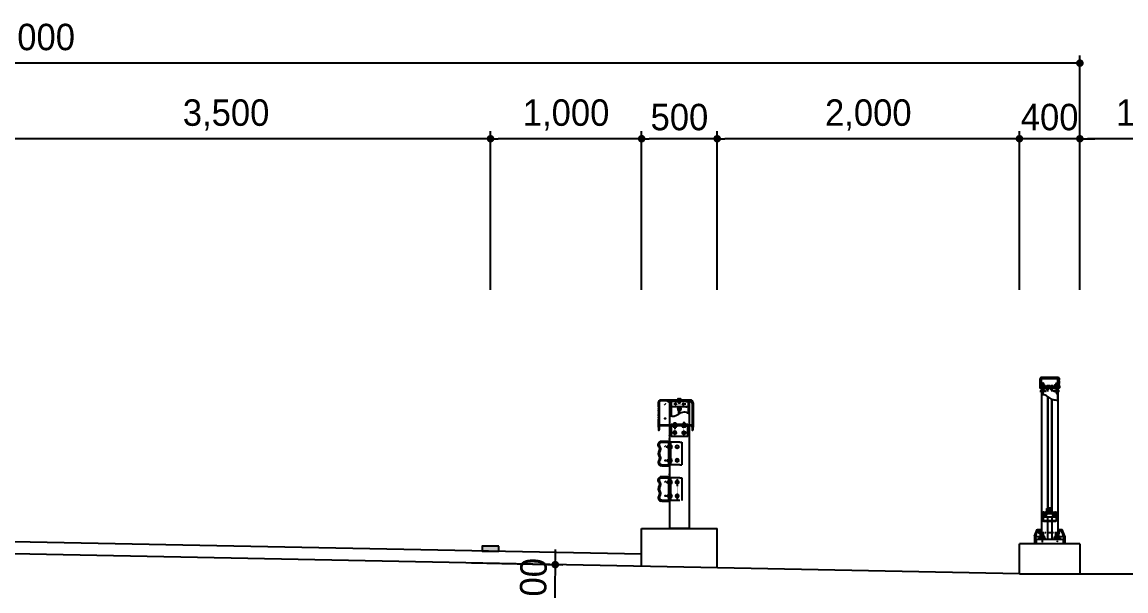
# Model space of a CAD drawing. Header units: millimetres. Extents: x 4807 to 36159, y 15286 to 32954.
# Drawn here: x 21458 to 28762, y 20402 to 24164 of the extents above; entities that cross this region are included whole.
import ezdxf

# ---------------------------------------------------------------- set-up
doc = ezdxf.new("R2010")
doc.units = ezdxf.units.MM
doc.linetypes.add('CENTER', pattern=[2, 1.25, -0.25, 0.25, -0.25])
doc.linetypes.add('CENTER2', pattern=[1.125, 0.75, -0.125, 0.125, -0.125])
for name, color, linetype in [('3', 3, 'Continuous'), ('7', 7, 'Continuous'), ('BARRIER', 7, 'Continuous'), ('DIM', 1, 'Continuous'), ('DIM1', 1, 'Continuous')]:
    doc.layers.add(name, color=color, linetype=linetype)
doc.styles.add('HY중고딕', font='H2GTRM_0.TTF')
doc.dimstyles.new('일반도면_0050', dxfattribs={"dimtxt": 175, "dimasz": 50, "dimexe": 50, "dimexo": 0, "dimgap": 50, "dimtad": 1, "dimdec": 0, "dimzin": 0, "dimdsep": 46, "dimlunit": 6, "dimtxsty": 'HY중고딕', "dimblk": 'DOT', "dimcen": -250, "dimclrd": 1, "dimclre": 1, "dimclrt": 7, "dimadec": 8, "dimazin": 0, "dimtfac": 1, "dimtdec": 4, "dimtix": 1, "dimtmove": 2, "dimatfit": 3, "dimfxl": 1, "dimfrac": 2, "dimtolj": 1, "dimtzin": 0, "dimarcsym": 0})

# ---------------------------------------------------------------- blocks, each defined once
blk = doc.blocks.new('*X45')
at = {"color": 0}
for p, q in [((108.8, 286.8), (109.4, 287.5)), ((108.8, 286.9), (109.3, 287.5)), ((108.8, 287.1), (109.1, 287.5)), ((108.9, 286.7), (109.6, 287.4)), ((108.9, 286.6), (109.6, 287.3)), ((109.1, 286.5), (109.7, 287.2)), ((109.2, 286.5), (109.8, 287.1)), ((109.4, 286.5), (109.7, 286.9))]:
    blk.add_line(p, q, dxfattribs=at)
blk = doc.blocks.new('*X46')
at = {"color": 0}
for p, q in [((108.8, 286.8), (109.4, 287.5)), ((108.8, 286.9), (109.3, 287.5)), ((108.8, 287.1), (109.1, 287.5)), ((108.9, 286.7), (109.6, 287.4)), ((108.9, 286.6), (109.6, 287.3)), ((109.1, 286.5), (109.7, 287.2)), ((109.2, 286.5), (109.8, 287.1)), ((109.4, 286.5), (109.7, 286.9))]:
    blk.add_line(p, q, dxfattribs=at)
blk = doc.blocks.new('*X48')
at = {"color": 0}
for p, q in [((101.7, 123.7), (101.2, 124.2)), ((103.7, 124.4), (103.2, 124.9)), ((106.2, 127.2), (105.3, 128)), ((106.8, 123.9), (105.3, 125.4)), ((109.5, 123.9), (109, 124.4)), ((112, 124), (111.6, 124.4)), ((114.3, 124.4), (113.8, 124.9)), ((116.2, 122.5), (115.7, 123)), ((101.7, 121.1), (101.2, 121.6)), ((101.7, 118.4), (101.2, 118.9)), ((101.7, 115.8), (101.2, 116.3)), ((102.6, 114.9), (102.1, 115.4)), ((105.2, 114.9), (104.7, 115.4)), ((107.9, 114.9), (107.4, 115.4)), ((110.5, 114.9), (110, 115.4)), ((113.2, 114.9), (112.7, 115.4)), ((115.7, 115), (115.3, 115.4)), ((116.2, 119.8), (115.7, 120.3)), ((116.2, 117.2), (115.7, 117.7))]:
    blk.add_line(p, q, dxfattribs=at)
blk = doc.blocks.new('*X47')
at = {"color": 0}
for p, q in [((106.6, 127.8), (108.1, 129.4)), ((106.6, 125.1), (108.7, 127.2)), ((108.4, 124.4), (108.7, 124.6)), ((108.7, 127.2), (110.7, 129.3)), ((108.7, 124.6), (110.7, 126.7)), ((92, 97.3), (93.4, 98.7)), ((93, 101), (95, 102.9)), ((94.5, 105.1), (95.1, 105.7)), ((96.6, 104.5), (97.7, 105.7)), ((99.2, 104.5), (99.5, 104.8)), ((117.8, 104.6), (118.9, 105.7)), ((120.4, 104.5), (121.6, 105.7)), ((122.1, 103.6), (123, 104.5)), ((122.8, 101.6), (123.7, 102.5)), ((123.5, 99.7), (124.5, 100.6)), ((124.2, 97.6), (125.2, 98.6)), ((92, 94.6), (93.2, 95.8)), ((92, 92), (93.2, 93.2)), ((92.5, 89.9), (93.2, 90.5)), ((124.2, 95), (125.3, 96.2)), ((124.2, 92.3), (125.3, 93.5)), ((124.3, 89.9), (125.3, 90.9))]:
    blk.add_line(p, q, dxfattribs=at)
blk = doc.blocks.new('_Dot')
at = {"layer": 'DIM'}
blk.add_line((0, 0), (-1, 0), dxfattribs=at)
at = {"layer": 'DIM', "const_width": 0.5}
blk.add_lwpolyline([(-0.25, 0, 1), (0.25, 0, 1)], format="xyb", close=True, dxfattribs=at)
blk = doc.blocks.new('*D90')
at = {"layer": 'DEFPOINTS', "color": 0, "transparency": 16777216}
for p in [(14457.6, 23892.5), (14457.6, 23392.5), (28457.6, 23392.5)]:
    blk.add_point(p, dxfattribs=at)
at = {"layer": 'DIM1', "color": 1, "lineweight": -2, "transparency": 16777216}
for p, q in [((14457.6, 23392.5), (14457.6, 23942.5)), ((28407.6, 23892.5), (14507.6, 23892.5)), ((28457.6, 23392.5), (28457.6, 23942.5))]:
    blk.add_line(p, q, dxfattribs=at)
at = {"layer": 'DIM1', "color": 1, "lineweight": -2, "transparency": 16777216, "xscale": 50, "yscale": 50, "zscale": 50, "rotation": 180}
blk.add_blockref('_Dot', (14457.6, 23892.5), dxfattribs=at)
at = {"layer": 'DIM1', "color": 1, "lineweight": -2, "transparency": 16777216, "xscale": 50, "yscale": 50, "zscale": 50}
blk.add_blockref('_Dot', (28457.6, 23892.5), dxfattribs=at)
at = {"layer": 'DIM1', "color": 7, "transparency": 16777216, "insert": (21457.6, 24049.2), "char_height": 175, "attachment_point": 5, "style": 'HY중고딕'}
blk.add_mtext('\\A1;14,000', dxfattribs=at)
blk = doc.blocks.new('*D91')
at = {"layer": 'DEFPOINTS', "color": 0, "transparency": 16777216}
for p in [(28057.6, 23392.5), (28057.6, 22392.5), (28457.6, 22392.5)]:
    blk.add_point(p, dxfattribs=at)
at = {"layer": 'DIM1', "color": 1, "lineweight": -2, "transparency": 16777216}
for p, q in [((28007.6, 23392.5), (27957.6, 23392.5)), ((28057.6, 22392.5), (28057.6, 23442.5)), ((28457.6, 23392.5), (28057.6, 23392.5)), ((28457.6, 22392.5), (28457.6, 23442.5)), ((28507.6, 23392.5), (28557.6, 23392.5))]:
    blk.add_line(p, q, dxfattribs=at)
at = {"layer": 'DIM1', "color": 1, "lineweight": -2, "transparency": 16777216, "xscale": 50, "yscale": 50, "zscale": 50}
blk.add_blockref('_Dot', (28057.6, 23392.5), dxfattribs=at)
at = {"layer": 'DIM1', "color": 1, "lineweight": -2, "transparency": 16777216, "xscale": 50, "yscale": 50, "zscale": 50, "rotation": 180}
blk.add_blockref('_Dot', (28457.6, 23392.5), dxfattribs=at)
at = {"layer": 'DIM1', "color": 7, "transparency": 16777216, "insert": (28257.6, 23534.7), "char_height": 175, "attachment_point": 5, "style": 'HY중고딕'}
blk.add_mtext('\\A1;400', dxfattribs=at)
blk = doc.blocks.new('*D92')
at = {"layer": 'DEFPOINTS', "color": 0, "transparency": 16777216}
for p in [(24557.6, 23392.5), (24557.6, 22392.5), (25557.6, 22392.5)]:
    blk.add_point(p, dxfattribs=at)
at = {"layer": 'DIM1', "color": 1, "lineweight": -2, "transparency": 16777216}
for p, q in [((24557.6, 22392.5), (24557.6, 23442.5)), ((25507.6, 23392.5), (24607.6, 23392.5)), ((25557.6, 22392.5), (25557.6, 23442.5))]:
    blk.add_line(p, q, dxfattribs=at)
at = {"layer": 'DIM1', "color": 1, "lineweight": -2, "transparency": 16777216, "xscale": 50, "yscale": 50, "zscale": 50, "rotation": 180}
blk.add_blockref('_Dot', (24557.6, 23392.5), dxfattribs=at)
at = {"layer": 'DIM1', "color": 1, "lineweight": -2, "transparency": 16777216, "xscale": 50, "yscale": 50, "zscale": 50}
blk.add_blockref('_Dot', (25557.6, 23392.5), dxfattribs=at)
at = {"layer": 'DIM1', "color": 7, "transparency": 16777216, "insert": (25057.6, 23549.2), "char_height": 175, "attachment_point": 5, "style": 'HY중고딕'}
blk.add_mtext('\\A1;1,000', dxfattribs=at)
blk = doc.blocks.new('*D93')
at = {"layer": 'DEFPOINTS', "color": 0, "transparency": 16777216}
for p in [(21057.6, 23392.5), (21057.6, 22392.5), (24557.6, 22392.5)]:
    blk.add_point(p, dxfattribs=at)
at = {"layer": 'DIM1', "color": 1, "lineweight": -2, "transparency": 16777216}
for p, q in [((21057.6, 22392.5), (21057.6, 23442.5)), ((24507.6, 23392.5), (21107.6, 23392.5)), ((24557.6, 22392.5), (24557.6, 23442.5))]:
    blk.add_line(p, q, dxfattribs=at)
at = {"layer": 'DIM1', "color": 1, "lineweight": -2, "transparency": 16777216, "xscale": 50, "yscale": 50, "zscale": 50, "rotation": 180}
blk.add_blockref('_Dot', (21057.6, 23392.5), dxfattribs=at)
at = {"layer": 'DIM1', "color": 1, "lineweight": -2, "transparency": 16777216, "xscale": 50, "yscale": 50, "zscale": 50}
blk.add_blockref('_Dot', (24557.6, 23392.5), dxfattribs=at)
at = {"layer": 'DIM1', "color": 7, "transparency": 16777216, "insert": (22807.6, 23549.2), "char_height": 175, "attachment_point": 5, "style": 'HY중고딕'}
blk.add_mtext('\\A1;3,500', dxfattribs=at)
blk = doc.blocks.new('*D97')
at = {"layer": 'DEFPOINTS', "color": 0, "transparency": 16777216}
for p in [(25557.6, 23392.5), (25557.6, 22392.5), (26057.6, 22392.5)]:
    blk.add_point(p, dxfattribs=at)
at = {"layer": 'DIM1', "color": 1, "lineweight": -2, "transparency": 16777216}
for p, q in [((25557.6, 22392.5), (25557.6, 23442.5)), ((26007.6, 23392.5), (25607.6, 23392.5)), ((26057.6, 22392.5), (26057.6, 23442.5))]:
    blk.add_line(p, q, dxfattribs=at)
at = {"layer": 'DIM1', "color": 1, "lineweight": -2, "transparency": 16777216, "xscale": 50, "yscale": 50, "zscale": 50, "rotation": 180}
blk.add_blockref('_Dot', (25557.6, 23392.5), dxfattribs=at)
at = {"layer": 'DIM1', "color": 1, "lineweight": -2, "transparency": 16777216, "xscale": 50, "yscale": 50, "zscale": 50}
blk.add_blockref('_Dot', (26057.6, 23392.5), dxfattribs=at)
at = {"layer": 'DIM1', "color": 7, "transparency": 16777216, "insert": (25807.6, 23534.7), "char_height": 175, "attachment_point": 5, "style": 'HY중고딕'}
blk.add_mtext('\\A1;500', dxfattribs=at)
blk = doc.blocks.new('*D99')
at = {"layer": 'DEFPOINTS', "color": 0, "transparency": 16777216}
for p in [(28457.6, 23392.5), (28457.6, 22392.5), (29507.6, 22392.5)]:
    blk.add_point(p, dxfattribs=at)
at = {"layer": 'DIM1', "color": 1, "lineweight": -2, "transparency": 16777216}
for p, q in [((28457.6, 22392.5), (28457.6, 23442.5)), ((29457.6, 23392.5), (28507.6, 23392.5)), ((29507.6, 22392.5), (29507.6, 23442.5))]:
    blk.add_line(p, q, dxfattribs=at)
at = {"layer": 'DIM1', "color": 1, "lineweight": -2, "transparency": 16777216, "xscale": 50, "yscale": 50, "zscale": 50, "rotation": 180}
blk.add_blockref('_Dot', (28457.6, 23392.5), dxfattribs=at)
at = {"layer": 'DIM1', "color": 1, "lineweight": -2, "transparency": 16777216, "xscale": 50, "yscale": 50, "zscale": 50}
blk.add_blockref('_Dot', (29507.6, 23392.5), dxfattribs=at)
at = {"layer": 'DIM1', "color": 7, "transparency": 16777216, "insert": (28982.6, 23549.2), "char_height": 175, "attachment_point": 5, "style": 'HY중고딕'}
blk.add_mtext('\\A1;1,050', dxfattribs=at)
blk = doc.blocks.new('*D121')
at = {"layer": 'DEFPOINTS', "color": 0, "transparency": 16777216}
for p in [(26057.6, 23392.5), (26057.6, 22392.5), (28057.6, 22392.5)]:
    blk.add_point(p, dxfattribs=at)
at = {"layer": 'DIM1', "color": 1, "lineweight": -2, "transparency": 16777216}
for p, q in [((26057.6, 22392.5), (26057.6, 23442.5)), ((28007.6, 23392.5), (26107.6, 23392.5)), ((28057.6, 22392.5), (28057.6, 23442.5))]:
    blk.add_line(p, q, dxfattribs=at)
at = {"layer": 'DIM1', "color": 1, "lineweight": -2, "transparency": 16777216, "xscale": 50, "yscale": 50, "zscale": 50, "rotation": 180}
blk.add_blockref('_Dot', (26057.6, 23392.5), dxfattribs=at)
at = {"layer": 'DIM1', "color": 1, "lineweight": -2, "transparency": 16777216, "xscale": 50, "yscale": 50, "zscale": 50}
blk.add_blockref('_Dot', (28057.6, 23392.5), dxfattribs=at)
at = {"layer": 'DIM1', "color": 7, "transparency": 16777216, "insert": (27057.6, 23549.2), "char_height": 175, "attachment_point": 5, "style": 'HY중고딕'}
blk.add_mtext('\\A1;2,000', dxfattribs=at)
blk = doc.blocks.new('*D127')
at = {"layer": 'DEFPOINTS', "color": 0, "transparency": 16777216}
for p in [(24432.6, 20586.5), (24426.6, 20286.7), (24980, 20275.6)]:
    blk.add_point(p, dxfattribs=at)
at = {"layer": 'DIM1', "color": 1, "lineweight": -2, "transparency": 16777216}
for p, q in [((24987, 20625.5), (24988, 20675.5)), ((24432.6, 20586.5), (25036, 20574.5)), ((24986, 20575.5), (24980, 20275.6)), ((24426.6, 20286.7), (25030, 20274.6)), ((24979, 20225.6), (24978, 20175.6))]:
    blk.add_line(p, q, dxfattribs=at)
at = {"layer": 'DIM1', "color": 1, "lineweight": -2, "transparency": 16777216, "xscale": 50, "yscale": 50, "zscale": 50}
for p, rotation in [((24986, 20575.5), 268.8542371635894), ((24980, 20275.6), 88.85423716358937)]:
    blk.add_blockref('_Dot', p, dxfattribs=dict(at, rotation=rotation))
at = {"layer": 'DIM1', "color": 7, "transparency": 16777216, "insert": (24840.9, 20428.4), "char_height": 175, "attachment_point": 5, "rotation": 88.85424, "style": 'HY중고딕'}
blk.add_mtext('\\A1;300', dxfattribs=at)

msp = doc.modelspace()

# ---------------------------------------------------------------- hatches: boundary and pattern name
at = {"layer": '7', "linetype": 'ByBlock'}
h = msp.add_hatch(dxfattribs=at)
h.set_pattern_fill('ANSI31', scale=120.05457, style=0)
h.set_pattern_definition([(45, (16348.594, 19722.351), (-10.611425, 10.611425), [])])
h.paths.add_polyline_path([(25752.5, 21557.2, -0.036278), (25742.5, 21558.9), (25742.5, 21658), (25742.5, 21658), (25742.5, 21659), (25752.5, 21659)])
h.paths.add_polyline_path([(25865.1, 21659), (25869.6, 21659), (25872.6, 21659), (25872.6, 21658), (25872.6, 21572.6, 0.037669), (25865.1, 21577.2), (25865.1, 21580.4)])

# ---------------------------------------------------------------- linework, layer by layer
for p, q in [((25557.6, 20564), (25557.6, 20814)), ((25557.6, 20564), (25557.6, 20814)), ((25557.6, 20814), (26057.6, 20814)), ((25872.6, 20814), (25742.5, 20814)), ((26057.6, 20554), (26057.6, 20814)), ((25557.6, 20644), (20807.6, 20739)), ((28057.6, 20514), (28057.6, 20713.5)), ((28457.6, 20713.5), (28057.6, 20713.5)), ((28457.6, 20713.5), (28457.6, 20514))]:
    msp.add_line(p, q)
at = {"layer": '3'}
for q in [(20807.6, 20659), (29507.6, 20514)]:
    msp.add_line((28057.6, 20514), q, dxfattribs=at)
at = {"layer": '7', "color": 7}
for p, q in [((28192.7, 21802.5), (28192.7, 21746)), ((28196.7, 21802.5), (28196.7, 21760)), ((28197.7, 21800), (28197.7, 21761)), ((28201.7, 21800), (28201.7, 21764)), ((28311.2, 21814), (28204.2, 21814)), ((28311.2, 21810), (28204.2, 21810)), ((28311.2, 21809), (28206.7, 21809)), ((28311.2, 21805), (28206.7, 21805)), ((28211.8, 21774.9), (28209.9, 21769.1)), ((28209.9, 21769.1), (28209.9, 21758)), ((28213.9, 21774.9), (28211.8, 21774.9)), ((28213.9, 21774.9), (28215.9, 21769.1)), ((28215.9, 21769.1), (28215.9, 21758)), ((28301.5, 21774.9), (28299.5, 21769.1)), ((28299.5, 21769.1), (28299.5, 21758)), ((28301.5, 21774.9), (28303.6, 21774.9)), ((28303.6, 21774.9), (28305.5, 21769.1)), ((28305.5, 21769.1), (28305.5, 21758)), ((28196.7, 21751), (28196.7, 21746)), ((28198.7, 21758), (28223.2, 21758)), ((28199.1, 21719.9), (28199.1, 21728.1)), ((28199.7, 21759), (28209.9, 21759)), ((28226.2, 21754), (28199.7, 21754)), ((28199.9, 21729.5), (28202.7, 21729.5)), ((28202.7, 21726.8), (28199.9, 21726.8)), ((28202.7, 21721.3), (28199.9, 21721.3)), ((28199.9, 21718.6), (28202.7, 21718.6)), ((28200.7, 21750), (28200.7, 21754)), ((28224.7, 21750), (28200.7, 21750)), ((28202.7, 21763), (28209.9, 21763)), ((28245.2, 21746), (28202.7, 21746)), ((28202.7, 21746), (28202.7, 20783.6)), ((28202.7, 21729.5), (28202.7, 21718.6)), ((28206.6, 21746), (28206.6, 21699.5)), ((28207.9, 21727), (28206.7, 21727)), ((28207.9, 21721), (28206.7, 21721)), ((28207.4, 21747.2), (28207.4, 21750)), ((28207.9, 21746), (28207.9, 21706)), ((28207.9, 21706), (28211.8, 21706)), ((28217, 21746.4), (28208.8, 21746.4)), ((28210.2, 21750), (28210.2, 21747.2)), ((28211.8, 21742), (28303.6, 21742)), ((28211.8, 21742), (28211.8, 21706)), ((28221.7, 21727), (28211.8, 21727)), ((28221.7, 21721), (28211.8, 21721)), ((28215.6, 21750), (28215.6, 21747.2)), ((28215.9, 21763), (28223.2, 21763)), ((28215.9, 21759), (28223.2, 21759)), ((28218.3, 21747.2), (28218.3, 21750)), ((28227.6, 21725.1), (28221.7, 21727)), ((28227.6, 21723), (28221.7, 21721)), ((28224.7, 21746), (28224.7, 21750)), ((28226.7, 21746), (28224.7, 21746)), ((28226.2, 21754), (28226.2, 21759)), ((28230.2, 21759), (28226.2, 21759)), ((28288.7, 21750), (28226.7, 21750)), ((28226.7, 21746), (28226.7, 21750)), ((28227.6, 21723), (28227.6, 21725.1)), ((28230.2, 21754), (28230.2, 21759)), ((28285.2, 21754), (28230.2, 21754)), ((28238.5, 21756.8), (28238.5, 21754)), ((28239.9, 21757.6), (28248.1, 21757.6)), ((28241, 21746), (28241, 21750)), ((28241, 21735), (28241, 21742)), ((28242.9, 21729.1), (28241, 21735)), ((28241.2, 21754), (28241.2, 21756.8)), ((28242.9, 21729.1), (28245, 21729.1)), ((28245, 21729.1), (28247, 21735)), ((28246.7, 21754), (28246.7, 21756.8)), ((28247, 21746), (28247, 21750)), ((28247, 21735), (28247, 21742)), ((28249.4, 21756.8), (28249.4, 21754)), ((28257.7, 21739.9), (28257.7, 21764.2)), ((28266, 21756.8), (28266, 21754)), ((28275.6, 21757.6), (28267.3, 21757.6)), ((28268.4, 21746), (28268.4, 21750)), ((28268.4, 21735), (28268.4, 21742)), ((28270.4, 21729.1), (28268.4, 21735)), ((28268.7, 21754), (28268.7, 21756.8)), ((28312.7, 21746), (28270.2, 21746)), ((28272.5, 21729.1), (28270.4, 21729.1)), ((28272.5, 21729.1), (28274.5, 21735)), ((28274.2, 21754), (28274.2, 21756.8)), ((28274.5, 21746), (28274.5, 21750)), ((28274.5, 21735), (28274.5, 21742)), ((28276.9, 21756.8), (28276.9, 21754)), ((28289.2, 21759), (28285.2, 21759)), ((28285.2, 21754), (28285.2, 21759)), ((28287.8, 21725.1), (28293.7, 21727)), ((28287.8, 21723), (28287.8, 21725.1)), ((28287.8, 21723), (28293.7, 21721)), ((28288.7, 21746), (28288.7, 21750)), ((28290.7, 21746), (28288.7, 21746)), ((28289.2, 21754), (28289.2, 21759)), ((28315.7, 21754), (28289.2, 21754)), ((28290.7, 21746), (28290.7, 21750)), ((28314.7, 21750), (28290.7, 21750)), ((28299.5, 21763), (28292.2, 21763)), ((28299.5, 21759), (28292.2, 21759)), ((28315.5, 21758), (28292.2, 21758)), ((28293.7, 21727), (28303.6, 21727)), ((28293.7, 21721), (28303.6, 21721)), ((28297.1, 21747.2), (28297.1, 21750)), ((28298.4, 21746.4), (28306.6, 21746.4)), ((28299.8, 21750), (28299.8, 21747.2)), ((28303.6, 21742), (28303.6, 21706)), ((28303.6, 21706), (28307.5, 21706)), ((28305.3, 21750), (28305.3, 21747.2)), ((28308.1, 21763), (28305.5, 21763)), ((28312.7, 21759), (28305.5, 21759)), ((28307.5, 21746), (28307.5, 21706)), ((28307.5, 21727), (28308.7, 21727)), ((28307.5, 21721), (28308.7, 21721)), ((28308, 21747.2), (28308, 21750)), ((28308.8, 21746), (28308.8, 21661.6)), ((28312.7, 21746), (28312.7, 20783.6)), ((28312.7, 21729.5), (28312.7, 21718.6)), ((28315.5, 21729.5), (28312.7, 21729.5)), ((28312.7, 21726.8), (28315.5, 21726.8)), ((28312.7, 21721.3), (28315.5, 21721.3)), ((28315.5, 21718.6), (28312.7, 21718.6)), ((28314.7, 21750), (28314.7, 21754)), ((28316.3, 21719.9), (28316.3, 21728.1)), ((28318.7, 21751), (28318.7, 21746)), ((28322.7, 21756.5), (28322.7, 21746)), ((25667.5, 21646), (25667.5, 21624)), ((25672.5, 21646), (25672.5, 21624)), ((25879.6, 21664), (25685.5, 21664)), ((25725.5, 21659), (25685.5, 21659)), ((25725.5, 21659), (25738.4, 21653)), ((25872.8, 21659), (25742.5, 21659)), ((25742.5, 21659), (25742.5, 21654.4)), ((25742.5, 21658), (25742.5, 21519)), ((25752.5, 21659), (25752.5, 21557.2)), ((25850.6, 21654), (25766.5, 21654)), ((25796.6, 21664), (25796.6, 21670.2)), ((25799.3, 21672), (25815.8, 21672)), ((25801.6, 21645.5), (25801.6, 21654)), ((25801.6, 21645.5), (25803.1, 21644)), ((25801.6, 21645.5), (25813.6, 21645.5)), ((25802.1, 21670.2), (25802.1, 21664)), ((25803.1, 21644), (25803.1, 21654)), ((25803.1, 21644), (25812.1, 21644)), ((25812.1, 21644), (25812.1, 21654)), ((25812.1, 21644), (25813.6, 21645.5)), ((25813.1, 21670.2), (25813.1, 21664)), ((25813.6, 21645.5), (25813.6, 21654)), ((25818.6, 21664), (25818.6, 21670.2)), ((25865.1, 21659), (25865.1, 21580.4)), ((25872.6, 21659), (25872.6, 21519)), ((25872.8, 21659), (25872.8, 21654.4)), ((25876.6, 21653.8), (25874.9, 21653)), ((25876.6, 21653.8), (25882.6, 21653.8)), ((25892.6, 21643.8), (25892.6, 21505)), ((25897.6, 21646), (25897.6, 21500)), ((28242.7, 21689.2), (28242.7, 20941.1)), ((28243.7, 21688.6), (28243.7, 20921.4)), ((28245.2, 21687.7), (28245.2, 20920.7)), ((28270.2, 21670.7), (28270.2, 20920.6)), ((28271.7, 21669.9), (28271.7, 20920.6)), ((28272.7, 21669.5), (28272.7, 20920.6)), ((25865.1, 21619), (25752.5, 21619)), ((25804.3, 21573.2), (25804.3, 21596.7)), ((25810.3, 21576.9), (25810.3, 21596.3)), ((25667.5, 21534), (25667.5, 21500)), ((25667.5, 21500), (25668.7, 21466.3)), ((25672.5, 21534), (25672.5, 21505)), ((25673.5, 21488), (25673.5, 21466.4)), ((25886.6, 21499), (25678.5, 21499)), ((25885.6, 21494), (25679.5, 21494)), ((25742.5, 21514), (25742.5, 21499)), ((25742.5, 21494), (25742.5, 21293.9)), ((25742.5, 21488.9), (25742.5, 21442.9)), ((25742.5, 21488.9), (25742.5, 21442.9)), ((25742.5, 21488.9), (25742.5, 21442.9)), ((25742.5, 21488.9), (25742.5, 21442.9)), ((25752.5, 21503.3), (25752.5, 21499)), ((25862.6, 21503.3), (25752.5, 21503.3)), ((25752.5, 21494), (25752.5, 21442.9)), ((25766.3, 21494), (25766.3, 21487.8)), ((25769, 21486), (25785.6, 21486)), ((25771.3, 21512.7), (25772.8, 21514.2)), ((25771.3, 21512.7), (25771.3, 21503.3)), ((25771.3, 21512.7), (25783.3, 21512.7)), ((25771.8, 21487.8), (25771.8, 21494)), ((25772.8, 21514.2), (25772.8, 21503.3)), ((25772.8, 21514.2), (25781.8, 21514.2)), ((25781.8, 21514.2), (25781.8, 21503.3)), ((25781.8, 21514.2), (25783.3, 21512.7)), ((25782.8, 21487.8), (25782.8, 21494)), ((25783.3, 21512.7), (25783.3, 21503.3)), ((25788.3, 21494), (25788.3, 21487.8)), ((25826.3, 21494), (25826.3, 21487.8)), ((25845.6, 21486), (25829.1, 21486)), ((25832.8, 21514.2), (25831.3, 21512.7)), ((25831.3, 21512.7), (25831.3, 21503.3)), ((25843.3, 21512.7), (25831.3, 21512.7)), ((25831.8, 21487.8), (25831.8, 21494)), ((25832.8, 21514.2), (25832.8, 21503.3)), ((25841.8, 21514.2), (25832.8, 21514.2)), ((25841.8, 21514.2), (25841.8, 21503.3)), ((25843.3, 21512.7), (25841.8, 21514.2)), ((25842.8, 21487.8), (25842.8, 21494)), ((25843.3, 21512.7), (25843.3, 21503.3)), ((25848.3, 21494), (25848.3, 21487.8)), ((25872.6, 21514), (25872.6, 21499)), ((25872.6, 21494), (25872.6, 20814)), ((25891.6, 21488), (25891.6, 21466.4)), ((25897.6, 21500), (25896.4, 21466.3)), ((25862.6, 21423.3), (25752.3, 21423.3)), ((25730, 21360.7), (25728.5, 21359.2)), ((25728.5, 21359.2), (25735.5, 21359.2)), ((25728.5, 21359.2), (25728.5, 21350.2)), ((25728.5, 21350.2), (25735.5, 21350.2)), ((25728.5, 21350.2), (25730, 21348.7)), ((25730, 21360.7), (25735.5, 21360.7)), ((25730, 21360.7), (25730, 21348.7)), ((25730, 21348.7), (25735.5, 21348.7)), ((25735.5, 21382.7), (25735.5, 21236.6)), ((25742.5, 21402.7), (25742.5, 21256.7)), ((25810.1, 21384.7), (25742.5, 21384.7)), ((25755, 21384.7), (25745, 21384.7)), ((25747.5, 21384.7), (25747.5, 21256.7)), ((25747.5, 21365.7), (25753.4, 21365.7)), ((25753.4, 21360.2), (25747.5, 21360.2)), ((25753.4, 21349.2), (25747.5, 21349.2)), ((25747.5, 21343.7), (25753.4, 21343.7)), ((25755.2, 21363), (25755.2, 21346.4)), ((25810.1, 21384.7), (25822.6, 21384.7)), ((25822.6, 21384.7), (25822.6, 21256.7)), ((25728.7, 21269.2), (25730.2, 21270.7)), ((25728.7, 21269.2), (25735.5, 21269.2)), ((25728.7, 21260.2), (25728.7, 21269.2)), ((25728.7, 21260.2), (25735.5, 21260.2)), ((25730.2, 21258.7), (25728.7, 21260.2)), ((25730.2, 21270.7), (25735.5, 21270.7)), ((25730.2, 21258.7), (25730.2, 21270.7)), ((25730.2, 21258.7), (25735.5, 21258.7)), ((25742.5, 21286.9), (25742.5, 21140.8)), ((25747.5, 21275.7), (25753.5, 21275.7)), ((25753.5, 21270.2), (25747.5, 21270.2)), ((25753.5, 21259.2), (25747.5, 21259.2)), ((25755.4, 21256.4), (25755.4, 21272.9)), ((25752.5, 21234.6), (25742.5, 21234.6)), ((25747.5, 21256.7), (25747.5, 21249.7)), ((25747.5, 21253.7), (25753.5, 21253.7)), ((25747.5, 21249.7), (25747.5, 21234.6)), ((25810.1, 21234.6), (25752.5, 21234.6)), ((25810.1, 21234.6), (25822.6, 21234.6)), ((25822.6, 21249.7), (25822.6, 21234.6)), ((25730, 21126.6), (25728.5, 21125.1)), ((25728.5, 21125.1), (25735.5, 21125.1)), ((25728.5, 21125.1), (25728.5, 21116.1)), ((25728.5, 21116.1), (25735.5, 21116.1)), ((25728.5, 21116.1), (25730, 21114.6)), ((25730, 21126.6), (25735.5, 21126.6)), ((25730, 21126.6), (25730, 21114.6)), ((25730, 21114.6), (25735.5, 21114.6)), ((25735.5, 21148.6), (25735.5, 21002.5)), ((25742.5, 21168.6), (25742.5, 21022.5)), ((25810.1, 21150.6), (25742.5, 21150.6)), ((25742.5, 21133.8), (25742.5, 20814)), ((25755, 21150.6), (25745, 21150.6)), ((25747.5, 21150.6), (25747.5, 21022.5)), ((25747.5, 21131.6), (25753.4, 21131.6)), ((25753.4, 21126.1), (25747.5, 21126.1)), ((25753.4, 21115.1), (25747.5, 21115.1)), ((25755.2, 21128.9), (25755.2, 21112.3)), ((25810.1, 21150.6), (25822.6, 21150.6)), ((25822.6, 21150.6), (25822.6, 21022.5)), ((25747.5, 21109.6), (25753.4, 21109.6)), ((25747.5, 21041.6), (25753.5, 21041.6)), ((25755.4, 21022.3), (25755.4, 21038.8)), ((25728.7, 21035.1), (25730.2, 21036.6)), ((25728.7, 21026.1), (25728.7, 21035.1)), ((25728.7, 21035.1), (25735.5, 21035.1)), ((25728.7, 21026.1), (25735.5, 21026.1)), ((25730.2, 21024.6), (25728.7, 21026.1)), ((25730.2, 21024.6), (25730.2, 21036.6)), ((25730.2, 21036.6), (25735.5, 21036.6)), ((25730.2, 21024.6), (25735.5, 21024.6)), ((25752.5, 21000.5), (25742.5, 21000.5)), ((25753.5, 21036.1), (25747.5, 21036.1)), ((25753.5, 21025.1), (25747.5, 21025.1)), ((25747.5, 21022.5), (25747.5, 21015.5)), ((25747.5, 21019.5), (25753.5, 21019.5)), ((25747.5, 21015.5), (25747.5, 21000.5)), ((25810.1, 21000.5), (25752.5, 21000.5)), ((25822.6, 21015.5), (25822.6, 21000.5)), ((28212.7, 20917.6), (28212.7, 20869.6)), ((28215.7, 20917.6), (28215.7, 20869.6)), ((28218.7, 20923.6), (28232.7, 20923.6)), ((28218.7, 20920.6), (28234.7, 20920.6)), ((28220.2, 20917.6), (28220.2, 20892.6)), ((28220.2, 20917.6), (28295.2, 20917.6)), ((28220.2, 20913.6), (28295.2, 20913.6)), ((28220.2, 20892.6), (28295.2, 20892.6)), ((28223.2, 20903.4), (28239.2, 20903.4)), ((28231.2, 20911.4), (28231.2, 20895.4)), ((28237.7, 20946.1), (28237.7, 20928.6)), ((28242.7, 20941.1), (28242.7, 20923.6)), ((28242.7, 20892.6), (28242.7, 20866.6)), ((28243.7, 20892.6), (28243.7, 20866.6)), ((28245.2, 20950.6), (28270.2, 20950.6)), ((28245.7, 20920.6), (28274.7, 20920.6)), ((28271.7, 20892.6), (28271.7, 20866.6)), ((28272.7, 20892.6), (28272.7, 20866.6)), ((28292.2, 20903.4), (28276.2, 20903.4)), ((28277.7, 20923.6), (28296.7, 20923.6)), ((28279.9, 20920.6), (28296.7, 20920.6)), ((28284.2, 20911.4), (28284.2, 20895.4)), ((28295.2, 20917.6), (28295.2, 20892.6)), ((28299.7, 20917.6), (28299.7, 20869.6)), ((28302.7, 20917.6), (28302.7, 20869.6)), ((28218.7, 20866.6), (28296.7, 20866.6)), ((28218.7, 20863.6), (28296.7, 20863.6)), ((28242.7, 20863.6), (28242.7, 20743.6)), ((28243.7, 20863.6), (28243.7, 20743.6)), ((28271.7, 20863.6), (28271.7, 20743.6)), ((28272.7, 20863.6), (28272.7, 20743.6)), ((28157.7, 20763.6), (28174, 20808.6)), ((28157.7, 20763.6), (28157.7, 20713.5)), ((28164.7, 20762.3), (28178.9, 20801.6)), ((28164.7, 20762.3), (28193.2, 20762.3)), ((28164.7, 20762.3), (28164.7, 20713.5)), ((28174, 20808.6), (28202.7, 20808.6)), ((28178.9, 20801.6), (28202.7, 20801.6)), ((28182.7, 20743.6), (28182.7, 20746.6)), ((28182.7, 20746.6), (28232.7, 20746.6)), ((28185.3, 20792.6), (28184.3, 20791.6)), ((28184.3, 20791.6), (28184.3, 20785.6)), ((28184.3, 20791.6), (28194.6, 20791.6)), ((28184.3, 20785.6), (28194.6, 20785.6)), ((28184.3, 20785.6), (28185.3, 20784.6)), ((28185.3, 20792.6), (28194.6, 20792.6)), ((28185.3, 20792.6), (28185.3, 20784.6)), ((28185.3, 20784.6), (28194.6, 20784.6)), ((28190.4, 20749.7), (28190.4, 20759.4)), ((28194.5, 20762.6), (28220.8, 20762.6)), ((28194.6, 20794.3), (28194.6, 20782.9)), ((28201.1, 20796.1), (28195.5, 20796.1)), ((28195.5, 20792.3), (28201.1, 20792.3)), ((28195.5, 20784.8), (28201.1, 20784.8)), ((28197.7, 20781.1), (28195.5, 20781.1)), ((28199.7, 20783.6), (28197.7, 20781.6)), ((28197.7, 20762.6), (28197.7, 20781.6)), ((28197.7, 20781.6), (28217.7, 20781.6)), ((28199, 20759.4), (28199, 20749.7)), ((28199.7, 20783.6), (28215.7, 20783.6)), ((28199.7, 20762.6), (28199.7, 20783.6)), ((28202.7, 20797.1), (28201.1, 20797.1)), ((28201.1, 20797.1), (28201.1, 20783.6)), ((28215.7, 20762.6), (28215.7, 20783.6)), ((28215.7, 20783.6), (28217.7, 20781.6)), ((28216.3, 20759.4), (28216.3, 20749.7)), ((28217.7, 20762.6), (28217.7, 20781.6)), ((28225, 20749.7), (28225, 20759.4)), ((28232.7, 20743.6), (28232.7, 20746.6)), ((28282.7, 20743.6), (28282.7, 20746.6)), ((28282.7, 20746.6), (28332.7, 20746.6)), ((28290.4, 20749.7), (28290.4, 20759.4)), ((28294.6, 20762.6), (28320.9, 20762.6)), ((28299.7, 20783.6), (28297.7, 20781.6)), ((28297.7, 20762.6), (28297.7, 20781.6)), ((28297.7, 20781.6), (28317.7, 20781.6)), ((28299.1, 20759.4), (28299.1, 20749.7)), ((28299.7, 20762.6), (28299.7, 20783.6)), ((28299.7, 20783.6), (28315.7, 20783.6)), ((28312.7, 20808.6), (28341.4, 20808.6)), ((28312.7, 20801.6), (28336.5, 20801.6)), ((28312.7, 20797.1), (28314.3, 20797.1)), ((28314.3, 20797.1), (28314.3, 20783.6)), ((28314.3, 20796.1), (28319, 20796.1)), ((28319, 20792.3), (28314.3, 20792.3)), ((28319, 20784.8), (28314.3, 20784.8)), ((28315.7, 20762.6), (28315.7, 20783.6)), ((28315.7, 20783.6), (28317.7, 20781.6)), ((28316.4, 20759.4), (28316.4, 20749.7)), ((28317.7, 20762.6), (28317.7, 20781.6)), ((28317.7, 20781.1), (28319, 20781.1)), ((28319.8, 20794.3), (28319.8, 20782.9)), ((28322.2, 20762.3), (28350.7, 20762.3)), ((28325, 20749.7), (28325, 20759.4)), ((28332.7, 20743.6), (28332.7, 20746.6)), ((28350.7, 20762.3), (28336.5, 20801.6)), ((28357.7, 20763.6), (28341.4, 20808.6)), ((28350.7, 20762.3), (28350.7, 20713.5)), ((28357.7, 20763.6), (28357.7, 20713.5)), ((28167.7, 20743.6), (28167.7, 20713.5)), ((28167.7, 20743.6), (28347.7, 20743.6)), ((28347.7, 20743.6), (28347.7, 20713.5))]:
    msp.add_line(p, q, dxfattribs=at)
at = {"layer": '7', "color": 7, "linetype": 'CENTER2'}
for p, q in [((28212.9, 21780.5), (28212.9, 21740.6)), ((28302.5, 21780.5), (28302.5, 21740.6)), ((28192, 21724), (28235.4, 21724)), ((28244, 21764.7), (28244, 21721.3)), ((28271.5, 21764.7), (28271.5, 21721.3)), ((28323.4, 21724), (28280, 21724)), ((28178.6, 20788.6), (28324.3, 20788.6)), ((28207.7, 20790.6), (28207.7, 20713.5)), ((28307.7, 20790.3), (28307.7, 20713.5))]:
    msp.add_line(p, q, dxfattribs=at)
at = {"layer": '7', "color": 7, "linetype": 'ByBlock'}
for p, q in [((25694, 21664), (25691.8, 21664)), ((25740.5, 21654.4), (25740.5, 21659)), ((25742.5, 21659), (25740.5, 21659)), ((25760, 21654), (25752.5, 21654)), ((25766.5, 21654), (25760, 21654)), ((25850.6, 21654), (25857.6, 21654)), ((25857.6, 21654), (25865.1, 21654)), ((25766.5, 21619), (25760, 21619)), ((25850.6, 21619), (25857.6, 21619)), ((25865.1, 21580.4), (25865.1, 21577.2)), ((25742.5, 21519), (25742.5, 21514)), ((25752.5, 21488.9), (25752.5, 21494)), ((25862.6, 21499), (25862.6, 21503.3)), ((25862.6, 21423.3), (25862.6, 21494)), ((25872.6, 21519), (25872.6, 21514)), ((25742.5, 21430.8), (25742.5, 21431.8)), ((25742.5, 21402.7), (25742.5, 21409.7)), ((25752.5, 21442.9), (25752.5, 21423.3)), ((25677.1, 21359.3), (25677, 21359.4)), ((25690.9, 21389.7), (25680.1, 21389.7)), ((25670.8, 21323.1), (25671.9, 21324.9)), ((25671.4, 21266.3), (25671, 21265.7)), ((25677.4, 21320.5), (25676.8, 21319.5)), ((25678.4, 21300.1), (25678.8, 21299.6)), ((25690.9, 21229.6), (25685.4, 21229.7)), ((25690.9, 21236.6), (25686.4, 21236.6)), ((25690.9, 21236.6), (25735.5, 21236.6)), ((25690.9, 21229.6), (25742.5, 21229.6)), ((25742.5, 21256.7), (25742.5, 21249.7)), ((25822.6, 21256.7), (25822.6, 21249.7)), ((25677.1, 21125.2), (25677, 21125.3)), ((25690.9, 21155.6), (25680.1, 21155.6)), ((25742.5, 21168.6), (25742.5, 21175.6)), ((25670.8, 21089), (25671.9, 21090.8)), ((25677.4, 21086.4), (25676.8, 21085.4)), ((25678.4, 21066), (25678.8, 21065.5)), ((25671.4, 21032.1), (25671, 21031.6)), ((25690.9, 20995.5), (25685.4, 20995.6)), ((25690.9, 21002.5), (25686.4, 21002.5)), ((25690.9, 21002.5), (25735.5, 21002.5)), ((25690.9, 20995.5), (25742.5, 20995.5)), ((25742.5, 21022.5), (25742.5, 21015.5)), ((25822.6, 21022.5), (25822.6, 21015.5))]:
    msp.add_line(p, q, dxfattribs=at)
at = {"layer": '7', "color": 7, "linetype": 'CENTER', "ltscale": 0.2}
for p, q in [((25849.1, 21637.4), (25770.4, 21637.4)), ((25823.8, 21605.8), (25788, 21605.8)), ((25777.3, 21516.4), (25777.3, 21435)), ((25837.3, 21516.1), (25837.3, 21435)), ((25791.3, 21448.3), (25761.7, 21448.3)), ((25858, 21448.3), (25821.8, 21448.3)), ((25792.5, 21155), (25792.5, 21000.6))]:
    msp.add_line(p, q, dxfattribs=at)
at = {"layer": '7', "color": 7, "linetype": 'CENTER'}
msp.add_line((25782.5, 21648.5), (25782.5, 21626.6), dxfattribs=at)
at = {"layer": '7', "color": 7, "linetype": 'CENTER', "ltscale": 0.5}
msp.add_line((25832.6, 21648.5), (25832.6, 21626.6), dxfattribs=at)
at = {"layer": '7', "color": 7}
msp.add_lwpolyline([(28312.7, 21661.6, -0.027732), (28295.8, 21662.5, -0.060998), (28281.4, 21665.8, -0.084204), (28253.5, 21681.7, 0.089278), (28227, 21696.5, 0.060112), (28215.1, 21699, 0.022026), (28202.7, 21699.6)], format="xyb", dxfattribs=at)
for points in [[(25807.7, 21616.8), (25798.1, 21611.3), (25798.1, 21600.3), (25807.7, 21594.8), (25817.2, 21600.3), (25817.2, 21611.3)], [(25777.3, 21459.3), (25767.8, 21453.8), (25767.8, 21442.8), (25777.3, 21437.3), (25786.8, 21442.8), (25786.8, 21453.8)], [(25837.3, 21459.3), (25846.9, 21453.8), (25846.9, 21442.8), (25837.3, 21437.3), (25827.8, 21442.8), (25827.8, 21453.8)], [(25792.5, 21365.7), (25802.1, 21360.2), (25802.1, 21349.2), (25792.5, 21343.7), (25783, 21349.2), (25783, 21360.2)], [(25792.5, 21253.7), (25802.1, 21259.2), (25802.1, 21270.2), (25792.5, 21275.7), (25783, 21270.2), (25783, 21259.2)], [(25792.5, 21131.6), (25802.1, 21126.1), (25802.1, 21115.1), (25792.5, 21109.6), (25783, 21115.1), (25783, 21126.1)], [(25792.5, 21019.5), (25802.1, 21025.1), (25802.1, 21036.1), (25792.5, 21041.6), (25783, 21036.1), (25783, 21025.1)], [(28231.2, 20897.9), (28235.9, 20900.7), (28235.9, 20906.1), (28231.2, 20908.8), (28226.5, 20906.1), (28226.5, 20900.7)], [(28284.2, 20908.8), (28288.9, 20906.1), (28288.9, 20900.7), (28284.2, 20897.9), (28279.5, 20900.7), (28279.5, 20906.1)]]:
    msp.add_lwpolyline(points, close=True, dxfattribs=at)
at = {"layer": '7', "color": 7, "linetype": 'ByBlock'}
for points in [[(25671.2, 21355.6, -0.442382), (25680.1, 21389.7)], [(25677, 21359.4, -0.414562), (25682, 21382.7, -0.414562)], [(25671.2, 21121.5, -0.442382), (25680.1, 21155.6)], [(25677, 21125.3, -0.414562), (25682, 21148.6, -0.414562)]]:
    msp.add_lwpolyline(points, format="xyb", dxfattribs=at)
for points in [[(25671.7, 21354.9), (25671.2, 21355.6)], [(25671.7, 21120.8), (25671.2, 21121.5)]]:
    msp.add_lwpolyline(points, dxfattribs=at)
at = {"layer": '7', "color": 7}
for points in [[(25735.5, 21382.7), (25682, 21382.7)], [(25742.5, 21389.7), (25690.9, 21389.7)], [(25735.5, 21148.6), (25682, 21148.6)], [(25742.5, 21155.6), (25690.9, 21155.6)]]:
    msp.add_lwpolyline(points, dxfattribs=at)
at = {"layer": '7', "color": 7, "linetype": 'CENTER2', "ltscale": 0.4}
for points in [[(25719.5, 21354.7), (25762.3, 21354.7), (25763.2, 21354.7)], [(25719.6, 21264.7), (25762.5, 21264.7), (25763.3, 21264.7)], [(25719.5, 21120.6), (25762.3, 21120.6), (25763.2, 21120.6)], [(25719.6, 21030.6), (25762.5, 21030.6), (25763.3, 21030.6)]]:
    msp.add_lwpolyline(points, dxfattribs=at)
at = {"layer": '7', "color": 7}
for centre, radius in [((25782.5, 21637.4), 4), ((25832.6, 21637.4), 4), ((25807.7, 21605.8), 9.53), ((25714.1, 21542.2), 3), ((25777.3, 21448.3), 9.53), ((25837.3, 21448.3), 9.53), ((25792.5, 21354.7), 9.53), ((25714.4, 21264.6), 3), ((25792.5, 21264.7), 9.53), ((25792.5, 21120.6), 9.53), ((25792.5, 21030.6), 9.53), ((25714.4, 21030.5), 3), ((28231.2, 20903.4), 4.72), ((28284.2, 20903.4), 4.72)]:
    msp.add_circle(centre, radius, dxfattribs=at)
for centre, radius, start, end in [((28204.2, 21802.5), 11.5, 90, 180), ((28204.2, 21802.5), 7.5, 90, 180), ((28206.7, 21800), 9, 90, 180), ((28206.7, 21800), 5, 90, 180), ((28323.1, 21791), 14.5, 135.81562, 224.18438), ((28323.1, 21768), 14.5, 135.81562, 194.95525), ((28310.9, 21802.7), 2.36, 316.99158, 86.88726), ((28311.2, 21802.5), 11.5, 315.81562, 90), ((28311.2, 21802.5), 7.5, 315.81562, 90), ((28310.9, 21802.7), 6.36, 316.99158, 86.88726), ((28323.1, 21791), 10.5, 135.81562, 224.18438), ((28323.1, 21768), 10.5, 135.81562, 214.0558), ((28311.2, 21779.5), 2, 315.81562, 44.18438), ((28323.1, 21791), 9, 135.81562, 224.18438), ((28323.1, 21768), 9, 135.81562, 226.65824), ((28311.2, 21779.5), 6, 315.81562, 44.18438), ((28311.2, 21779.5), 7.5, 315.81562, 44.18438), ((28323.1, 21791), 5, 135.81562, 224.18438), ((28323.1, 21768), 5, 135.81562, 224.18438), ((28311.2, 21779.5), 11.5, 315.81562, 44.18438), ((28194.7, 21746), 2, 180, 0), ((28198.7, 21760), 2, 180, 270), ((28199.7, 21751), 3, 90, 180), ((28199.7, 21761), 2, 180, 270), ((28200.6, 21728.1), 1.53, 117.31525, 242.68475), ((28204, 21724), 4.89, 146.13269, 213.86731), ((28200.6, 21720), 1.53, 117.31525, 242.68475), ((28202.7, 21764), 1, 180, 270), ((28208.8, 21747.9), 1.53, 207.31525, 332.68475), ((28212.9, 21751.3), 4.89, 236.13269, 303.86731), ((28217, 21747.9), 1.53, 207.31525, 332.68475), ((28223.2, 21761), 2, 270, 90), ((28223.2, 21756), 2, 270, 90), ((28239.9, 21756.1), 1.53, 27.31525, 152.68475), ((28244, 21752.7), 4.89, 56.13269, 123.86731), ((28248, 21756.1), 1.53, 27.31525, 152.68475), ((28267.4, 21756.1), 1.53, 27.31525, 152.68475), ((28271.5, 21752.7), 4.89, 56.13269, 123.86731), ((28275.5, 21756.1), 1.53, 27.31525, 152.68475), ((28292.2, 21761), 2, 90, 270), ((28292.2, 21756), 2, 90, 270), ((28298.4, 21747.9), 1.53, 207.31525, 332.68475), ((28302.5, 21751.3), 4.89, 236.13269, 303.86731), ((28306.6, 21747.9), 1.53, 207.31525, 332.68475), ((28308.1, 21764), 1, 270, 14.95525), ((28312.7, 21761), 2, 270, 34.0558), ((28315.5, 21760), 2, 270, 46.65824), ((28314.8, 21728.1), 1.53, 297.31525, 62.68475), ((28311.4, 21724), 4.89, 326.13269, 33.86731), ((28314.8, 21720), 1.53, 297.31525, 62.68475), ((28315.7, 21751), 3, 0, 90), ((28320.7, 21746), 2, 180, 0), ((28311.2, 21756.5), 11.5, 0, 44.18438), ((25685.5, 21646), 18, 90, 180), ((25707.5, 21624), 40, 180, 199.47122), ((25685.5, 21646), 13, 90, 180), ((25707.5, 21624), 35, 180, 199.47122), ((25739, 21654.4), 1.5, 245, 0), ((25782.5, 21637.4), 3.25, 339.16525, 288.04625), ((25799.3, 21669.1), 2.95, 21.30739, 158.69261), ((25807.6, 21663.1), 8.99, 52.27277, 127.72723), ((25815.8, 21669.1), 2.95, 21.30739, 158.69261), ((25832.6, 21637.4), 3.25, 339.16525, 288.04625), ((25874.3, 21654.4), 1.5, 180, 295), ((25879.6, 21646), 18, 0, 90), ((25882.6, 21643.8), 10, 0, 90), ((25707.5, 21594), 40, 160.52878, 199.47122), ((25707.5, 21564), 40, 160.52878, 199.47122), ((25665.1, 21609), 5, 340.52878, 19.47122), ((25665.1, 21579), 5, 340.52878, 19.47122), ((25665.1, 21549), 5, 340.52878, 19.47122), ((25707.5, 21594), 35, 160.52878, 199.47122), ((25707.5, 21564), 35, 160.52878, 199.47122), ((25665.1, 21609), 10, 340.52878, 19.47122), ((25665.1, 21579), 10, 340.52878, 19.47122), ((25665.1, 21549), 10, 340.52878, 19.47122), ((25759.5, 21626.9), 70.1, 255.96567, 307.70985), ((25838.2, 21525.1), 58.6, 54.12659, 127.70985), ((25707.5, 21534), 40, 160.52878, 180), ((25707.5, 21534), 35, 160.52878, 180), ((25678.5, 21505.1), 6, 180, 270), ((25679.5, 21488.1), 6, 90, 180), ((25769, 21488.9), 2.95, 201.30739, 338.69261), ((25777.3, 21495), 8.99, 232.27277, 307.72723), ((25785.5, 21488.9), 2.95, 201.30739, 338.69261), ((25829.1, 21488.9), 2.95, 201.30739, 338.69261), ((25837.3, 21495), 8.99, 232.27277, 307.72723), ((25845.6, 21488.9), 2.95, 201.30739, 338.69261), ((25885.6, 21488), 6, 0, 90), ((25886.6, 21505), 6, 270, 0), ((25671.1, 21466.4), 2.41, 182, 0), ((25894, 21466.4), 2.41, 180, 358), ((25752.3, 21363), 2.95, 291.30739, 68.69261), ((25746.2, 21354.7), 8.99, 322.27277, 37.72723), ((25752.3, 21346.4), 2.95, 291.30739, 68.69261), ((25752.4, 21272.9), 2.95, 291.30739, 68.69261), ((25746.4, 21264.7), 8.99, 322.27277, 37.72723), ((25752.4, 21256.4), 2.95, 291.30739, 68.69261), ((25752.3, 21128.8), 2.95, 291.30739, 68.69261), ((25746.2, 21120.6), 8.99, 322.27277, 37.72723), ((25752.3, 21112.3), 2.95, 291.30739, 68.69261), ((25752.4, 21038.8), 2.95, 291.30739, 68.69261), ((25746.4, 21030.6), 8.99, 322.27277, 37.72723), ((25752.4, 21022.3), 2.95, 291.30739, 68.69261), ((28218.7, 20917.6), 6, 90, 180), ((28218.7, 20917.6), 3, 90, 180), ((28232.7, 20928.6), 5, 270, 0), ((28234.7, 20917.6), 3, 0, 90), ((28237.7, 20941.1), 5, 0, 90), ((28245.7, 20923.6), 3, 180, 270), ((28274.7, 20923.6), 3, 270, 0), ((28274.7, 20923.6), 6, 270, 330), ((28296.7, 20917.6), 6, 0, 90), ((28296.7, 20917.6), 3, 0, 90), ((28218.7, 20869.6), 6, 180, 270), ((28218.7, 20869.6), 3, 180, 270), ((28296.7, 20869.6), 3, 270, 0), ((28296.7, 20869.6), 6, 270, 0), ((28194.7, 20758), 4.55, 18.01723, 161.98277), ((28194.7, 20751.1), 4.55, 198.01723, 341.98277), ((28197, 20794.2), 2.45, 129.93643, 230.06357), ((28203.1, 20788.6), 8.48, 153.74597, 206.25403), ((28197, 20782.9), 2.45, 129.93643, 230.06357), ((28207.7, 20749.1), 13.5, 50.12425, 129.87575), ((28207.7, 20760.1), 13.5, 230.12425, 309.87575), ((28220.7, 20758), 4.55, 18.01723, 161.98277), ((28220.7, 20751.1), 4.55, 198.01723, 341.98277), ((28294.7, 20758), 4.55, 18.01723, 161.98277), ((28294.7, 20751.1), 4.55, 198.01723, 341.98277), ((28307.7, 20749.1), 13.5, 50.12425, 129.87575), ((28307.7, 20760.1), 13.5, 230.12425, 309.87575), ((28320.7, 20758), 4.55, 18.01723, 161.98277), ((28320.7, 20751.1), 4.55, 198.01723, 341.98277), ((28317.4, 20794.2), 2.45, 309.93643, 50.06357), ((28311.4, 20788.6), 8.48, 333.74597, 26.25403), ((28317.4, 20782.9), 2.45, 309.93643, 50.06357)]:
    msp.add_arc(centre, radius, start, end, dxfattribs=at)
at = {"layer": '7', "color": 7, "linetype": 'ByBlock'}
for centre, radius, start, end in [((25653.3, 21339.7), 23.8, 321.59341, 39.47578), ((25653.3, 21339.7), 30.8, 321.59341, 39.47578), ((25691, 21252.8), 23.8, 147.3318, 256.37763), ((25691.3, 21311), 23.8, 149.43013, 220.00096), ((25653.5, 21282), 23.8, 318.74724, 34.9282), ((25691, 21252.8), 16.8, 147.3318, 254.03026), ((25691.3, 21311), 16.8, 149.43013, 220.00096), ((25653.5, 21282), 30.8, 318.74724, 34.9282), ((25653.3, 21105.6), 23.8, 321.59341, 39.47578), ((25653.3, 21105.6), 30.8, 321.59341, 39.47578), ((25691.3, 21076.9), 23.8, 149.43013, 220.00096), ((25653.5, 21047.9), 23.8, 318.74724, 34.9282), ((25691.3, 21076.9), 16.8, 149.43013, 220.00096), ((25653.5, 21047.9), 30.8, 318.74724, 34.9282), ((25691, 21018.7), 23.8, 147.3318, 256.37763), ((25691, 21018.7), 16.8, 147.3318, 254.03026)]:
    msp.add_arc(centre, radius, start, end, dxfattribs=at)
at = {"layer": 'BARRIER', "color": 1}
msp.add_lwpolyline([(24613.3, 20698), (24501.8, 20698), (24501.8, 20664), (24613.3, 20664)], close=True, dxfattribs=at)
msp.add_solid([(24613.3, 20698), (24613.3, 20664), (24501.8, 20698), (24501.8, 20664)], dxfattribs=at)

# ---------------------------------------------------------------- block references
at = {"layer": '7', "color": 7}
for name, p, xscale, yscale, zscale in [('*X45', (26369.8, 19912.5), -6.002719894759274, 6.002719894759274, 6.002719894759274), ('*X46', (26369.9, 19634.5), -6.002719894759274, 6.002719894759274, 6.002719894759274), ('*X46', (26369.9, 19400.3), -6.002719894759274, 6.002719894759274, 6.002719894759274), ('*X47', (27605.4, 20174.2), 6.002728512752718, 6.002728512752718, 6.002728512752718), ('*X48', (27605.4, 20174.2), 6.002728512752718, 6.002728512752718, 6.002728512752718)]:
    msp.add_blockref(name, p, dxfattribs=dict(at, xscale=xscale, yscale=yscale, zscale=zscale))

# ---------------------------------------------------------------- dimensions: what is measured, and where the dimension line sits
at = {"layer": 'DIM1'}
for base, p1, p2, picture, middle in [((14457.6, 23892.5), (28457.6, 23392.5), (14457.6, 23392.5), '*D90', (21457.6, 24049.2)), ((21057.6, 23392.5), (24557.6, 22392.5), (21057.6, 22392.5), '*D93', (22807.6, 23549.2)), ((24557.6, 23392.5), (25557.6, 22392.5), (24557.6, 22392.5), '*D92', (25057.6, 23549.2)), ((25557.6, 23392.5), (26057.6, 22392.5), (25557.6, 22392.5), '*D97', (25807.6, 23534.7)), ((26057.6, 23392.5), (28057.6, 22392.5), (26057.6, 22392.5), '*D121', (27057.6, 23549.2)), ((28057.6, 23392.5), (28457.6, 22392.5), (28057.6, 22392.5), '*D91', (28257.6, 23534.7)), ((28457.6, 23392.5), (29507.6, 22392.5), (28457.6, 22392.5), '*D99', (28982.6, 23549.2))]:
    dim = msp.add_linear_dim(base=base, p1=p1, p2=p2, dimstyle='일반도면_0050', dxfattribs=at)
    dim.commit()
    dim.dimension.update_dxf_attribs({"geometry": picture, "text_midpoint": middle})
dim = msp.add_aligned_dim(p1=(24432.6, 20586.5), p2=(24426.6, 20286.7), distance=553.5, dimstyle='일반도면_0050', dxfattribs=at)
dim.commit()
dim.dimension.update_dxf_attribs({"geometry": '*D127', "text_midpoint": (24840.9, 20428.4)})

doc.saveas('drawing.dxf')
